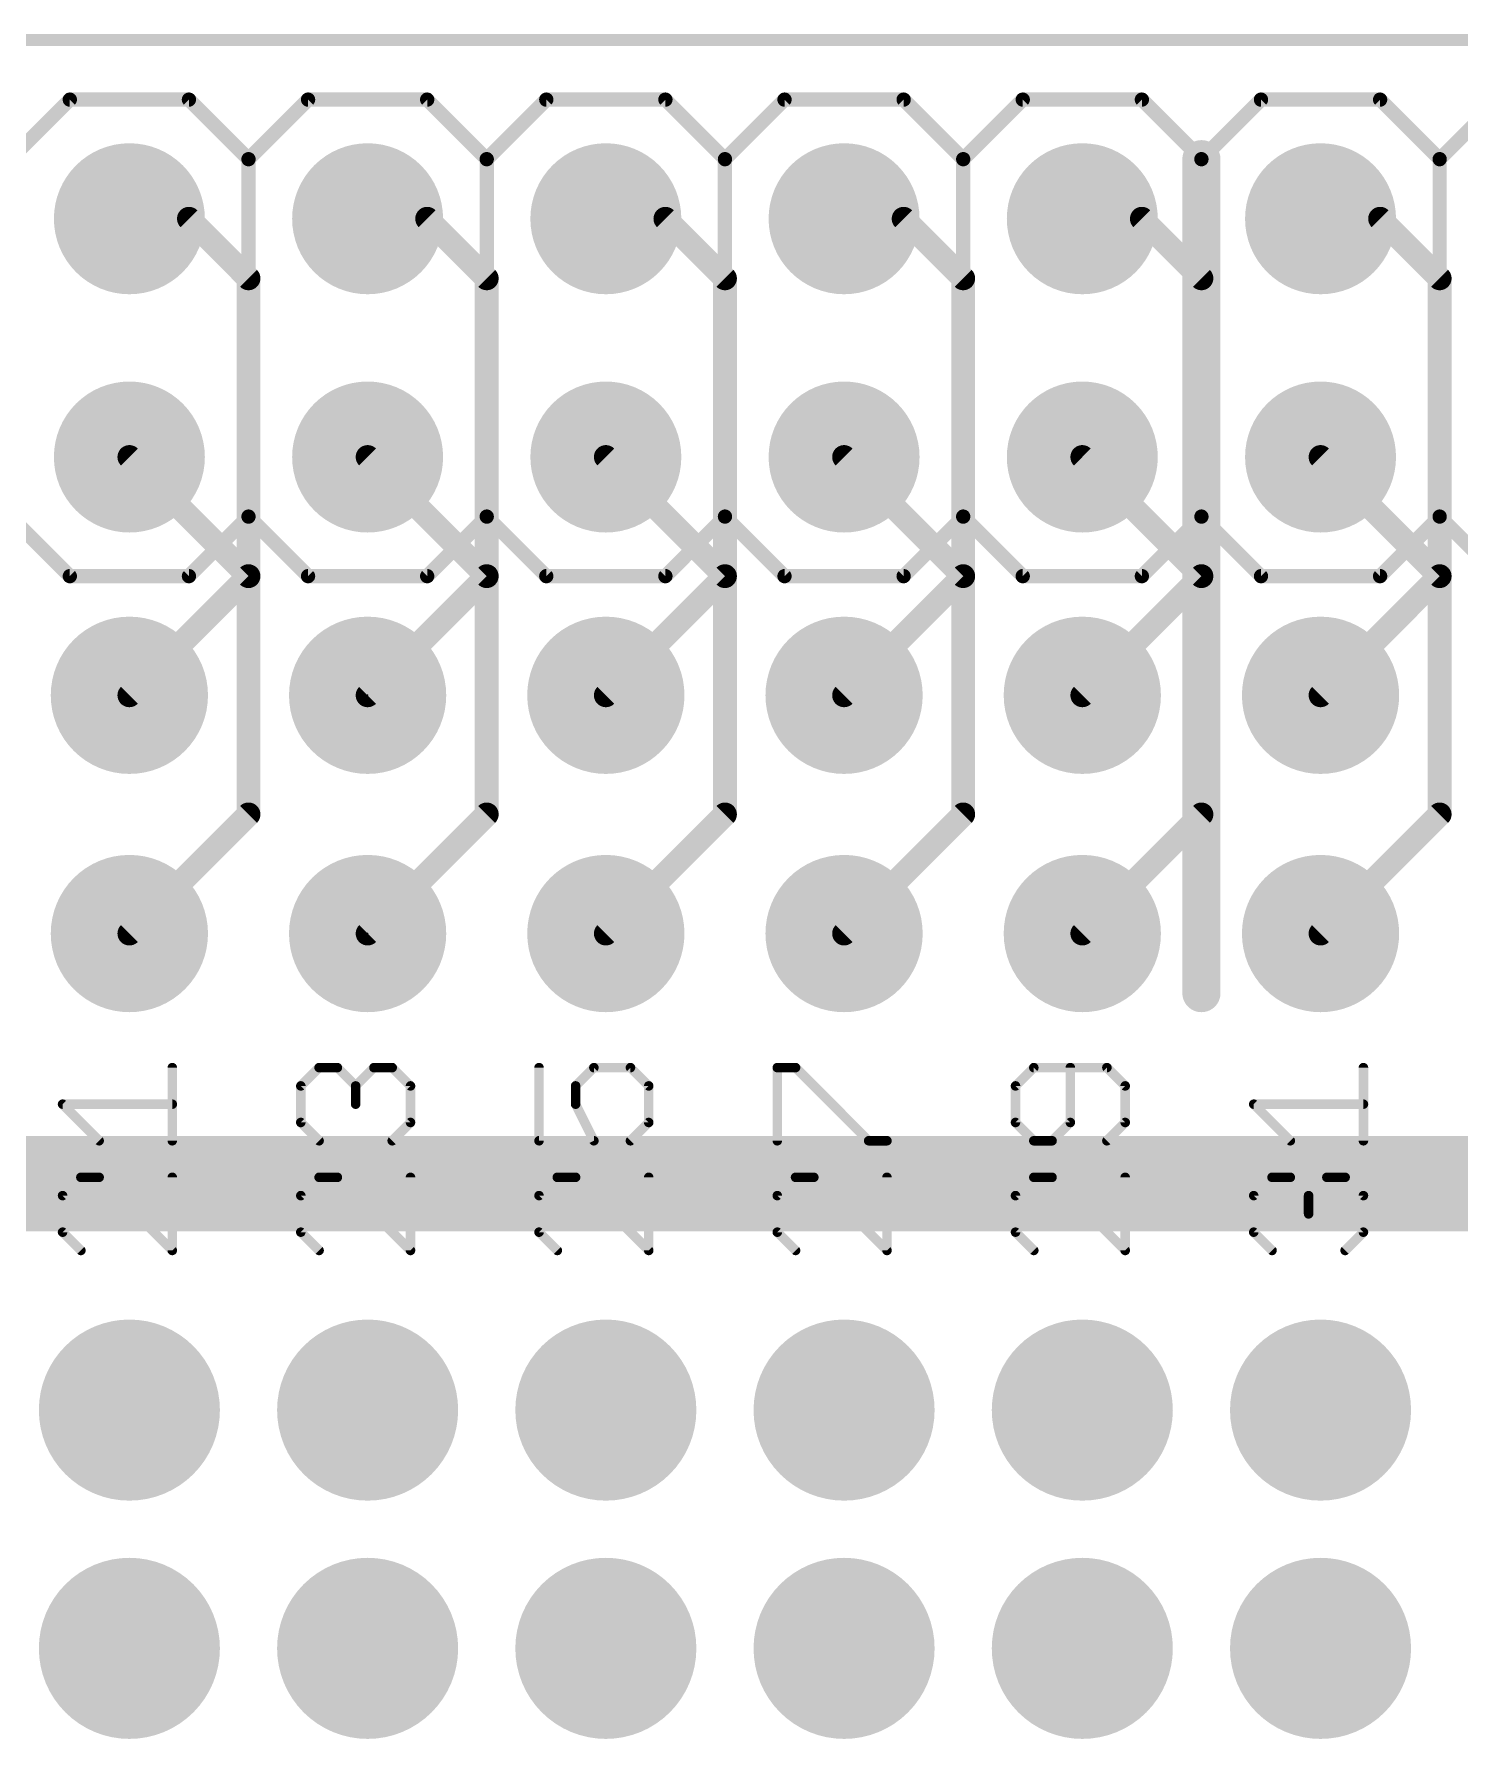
# Model space of a CAD drawing. Extents: x 0 to 86.4, y -0.1 to 54.7.
# Drawn here: x 43.43 to 58.64, y 36.5 to 54.67 of the extents above; entities that cross this region are included whole.
import ezdxf

# ---------------------------------------------------------------- set-up
doc = ezdxf.new("R2010")
doc.units = 0
for name, color, linetype in [('1', 12, 'CONTINUOUS'), ('16', 132, 'CONTINUOUS'), ('17', 110, 'CONTINUOUS'), ('20', 53, 'CONTINUOUS'), ('21', 40, 'CONTINUOUS'), ('23', 53, 'CONTINUOUS')]:
    doc.layers.add(name, color=color, linetype=linetype)

# ---------------------------------------------------------------- blocks, each defined once
blk = doc.blocks.new('ROUNDP')
at = {"const_width": 0.5}
blk.add_lwpolyline([(0, -0.25, 1), (0, 0.25, 1), (0, -0.25)], format="xyb", dxfattribs=at)

msp = doc.modelspace()

# ---------------------------------------------------------------- linework, layer by layer
at = {"layer": '1', "const_width": 0.254}
for points in [[(45.085, 52.705), (44.45, 52.705)], [(45.72, 52.07), (45.085, 52.705)], [(47.625, 52.705), (46.99, 52.705)], [(48.26, 52.07), (47.625, 52.705)], [(50.165, 52.705), (49.53, 52.705)], [(50.8, 52.07), (50.165, 52.705)], [(52.705, 52.705), (52.07, 52.705)], [(53.34, 52.07), (52.705, 52.705)], [(55.245, 52.705), (54.61, 52.705)], [(55.88, 52.07), (55.245, 52.705)], [(57.785, 52.705), (57.15, 52.705)], [(58.42, 52.07), (57.785, 52.705)], [(45.72, 48.895), (45.72, 52.07)], [(48.26, 48.895), (48.26, 52.07)], [(50.8, 48.895), (50.8, 52.07)], [(53.34, 48.895), (53.34, 52.07)], [(55.88, 48.895), (55.88, 52.07)], [(58.42, 48.895), (58.42, 52.07)], [(44.45, 47.625), (45.72, 48.895)], [(46.99, 47.625), (48.26, 48.895)], [(49.53, 47.625), (50.8, 48.895)], [(52.07, 47.625), (53.34, 48.895)], [(54.61, 47.625), (55.88, 48.895)], [(57.15, 47.625), (58.42, 48.895)]]:
    msp.add_lwpolyline(points, dxfattribs=at)
at = {"layer": '1', "const_width": 0.127}
for points in [[(44.45, 52.7685, 1), (44.45, 52.6415)], [(45.1299, 52.7499, 1), (45.0401, 52.6601)], [(45.085, 52.6415, 1), (45.085, 52.7685)], [(46.99, 52.7685, 1), (46.99, 52.6415)], [(47.6699, 52.7499, 1), (47.5801, 52.6601)], [(47.625, 52.6415, 1), (47.625, 52.7685)], [(49.53, 52.7685, 1), (49.53, 52.6415)], [(50.2099, 52.7499, 1), (50.1201, 52.6601)], [(50.165, 52.6415, 1), (50.165, 52.7685)], [(52.07, 52.7685, 1), (52.07, 52.6415)], [(52.7499, 52.7499, 1), (52.6601, 52.6601)], [(52.705, 52.6415, 1), (52.705, 52.7685)], [(54.61, 52.7685, 1), (54.61, 52.6415)], [(55.2899, 52.7499, 1), (55.2001, 52.6601)], [(55.245, 52.6415, 1), (55.245, 52.7685)], [(57.15, 52.7685, 1), (57.15, 52.6415)], [(57.8299, 52.7499, 1), (57.7401, 52.6601)], [(57.785, 52.6415, 1), (57.785, 52.7685)], [(45.7835, 52.07, 1), (45.6565, 52.07)], [(45.6751, 52.0251, 1), (45.7649, 52.1149)], [(48.3235, 52.07, 1), (48.1965, 52.07)], [(48.2151, 52.0251, 1), (48.3049, 52.1149)], [(50.8635, 52.07, 1), (50.7365, 52.07)], [(50.7551, 52.0251, 1), (50.8449, 52.1149)], [(53.4035, 52.07, 1), (53.2765, 52.07)], [(53.2951, 52.0251, 1), (53.3849, 52.1149)], [(55.9435, 52.07, 1), (55.8165, 52.07)], [(55.8351, 52.0251, 1), (55.9249, 52.1149)], [(58.4835, 52.07, 1), (58.3565, 52.07)], [(58.3751, 52.0251, 1), (58.4649, 52.1149)], [(45.6565, 48.895, 1), (45.7835, 48.895)], [(45.7649, 48.8501, 1), (45.6751, 48.9399)], [(48.1965, 48.895, 1), (48.3235, 48.895)], [(48.3049, 48.8501, 1), (48.2151, 48.9399)], [(50.7365, 48.895, 1), (50.8635, 48.895)], [(50.8449, 48.8501, 1), (50.7551, 48.9399)], [(53.2765, 48.895, 1), (53.4035, 48.895)], [(53.3849, 48.8501, 1), (53.2951, 48.9399)], [(55.8165, 48.895, 1), (55.9435, 48.895)], [(55.9249, 48.8501, 1), (55.8351, 48.9399)], [(58.3565, 48.895, 1), (58.4835, 48.895)], [(58.4649, 48.8501, 1), (58.3751, 48.9399)], [(44.4051, 47.6699, 1), (44.4949, 47.5801)], [(46.9451, 47.6699, 1), (47.0349, 47.5801)], [(49.4851, 47.6699, 1), (49.5749, 47.5801)], [(52.0251, 47.6699, 1), (52.1149, 47.5801)], [(54.5651, 47.6699, 1), (54.6549, 47.5801)], [(57.1051, 47.6699, 1), (57.1949, 47.5801)]]:
    msp.add_lwpolyline(points, format="xyb", dxfattribs=at)
at = {"layer": '16'}
for points, const_width in [([(45.72, 48.895), (44.45, 50.165)], 0.254), ([(48.26, 48.895), (46.99, 50.165)], 0.254), ([(50.8, 48.895), (49.53, 50.165)], 0.254), ([(53.34, 48.895), (52.07, 50.165)], 0.254), ([(55.88, 48.895), (54.61, 50.165)], 0.254), ([(58.42, 48.895), (57.15, 50.165)], 0.254), ([(45.72, 46.355), (45.72, 48.895)], 0.254), ([(48.26, 46.355), (48.26, 48.895)], 0.254), ([(50.8, 46.355), (50.8, 48.895)], 0.254), ([(53.34, 46.355), (53.34, 48.895)], 0.254), ([(55.88, 46.355), (55.88, 48.895)], 0.254), ([(58.42, 46.355), (58.42, 48.895)], 0.254), ([(44.45, 45.085), (45.72, 46.355)], 0.254), ([(46.99, 45.085), (48.26, 46.355)], 0.254), ([(49.53, 45.085), (50.8, 46.355)], 0.254), ([(52.07, 45.085), (53.34, 46.355)], 0.254), ([(54.61, 45.085), (55.88, 46.355)], 0.254), ([(57.15, 45.085), (58.42, 46.355)], 0.254), ([(22.098, 42.418), (84.582, 42.418)], 1.016)]:
    msp.add_lwpolyline(points, dxfattribs=dict(at, const_width=const_width))
at = {"layer": '16', "const_width": 0.127}
for points in [[(44.4949, 50.2099, 1), (44.4051, 50.1201)], [(47.0349, 50.2099, 1), (46.9451, 50.1201)], [(49.5749, 50.2099, 1), (49.4851, 50.1201)], [(52.1149, 50.2099, 1), (52.0251, 50.1201)], [(54.6549, 50.2099, 1), (54.5651, 50.1201)], [(57.1949, 50.2099, 1), (57.1051, 50.1201)], [(45.7835, 48.895, 1), (45.6565, 48.895)], [(45.6751, 48.8501, 1), (45.7649, 48.9399)], [(48.3235, 48.895, 1), (48.1965, 48.895)], [(48.2151, 48.8501, 1), (48.3049, 48.9399)], [(50.8635, 48.895, 1), (50.7365, 48.895)], [(50.7551, 48.8501, 1), (50.8449, 48.9399)], [(53.4035, 48.895, 1), (53.2765, 48.895)], [(53.2951, 48.8501, 1), (53.3849, 48.9399)], [(55.9435, 48.895, 1), (55.8165, 48.895)], [(55.8351, 48.8501, 1), (55.9249, 48.9399)], [(58.4835, 48.895, 1), (58.3565, 48.895)], [(58.3751, 48.8501, 1), (58.4649, 48.9399)], [(45.6565, 46.355, 1), (45.7835, 46.355)], [(45.7649, 46.3101, 1), (45.6751, 46.3999)], [(48.1965, 46.355, 1), (48.3235, 46.355)], [(48.3049, 46.3101, 1), (48.2151, 46.3999)], [(50.7365, 46.355, 1), (50.8635, 46.355)], [(50.8449, 46.3101, 1), (50.7551, 46.3999)], [(53.2765, 46.355, 1), (53.4035, 46.355)], [(53.3849, 46.3101, 1), (53.2951, 46.3999)], [(55.8165, 46.355, 1), (55.9435, 46.355)], [(55.9249, 46.3101, 1), (55.8351, 46.3999)], [(58.3565, 46.355, 1), (58.4835, 46.355)], [(58.4649, 46.3101, 1), (58.3751, 46.3999)], [(44.4051, 45.1299, 1), (44.4949, 45.0401)], [(46.9451, 45.1299, 1), (47.0349, 45.0401)], [(49.4851, 45.1299, 1), (49.5749, 45.0401)], [(52.0251, 45.1299, 1), (52.1149, 45.0401)], [(54.5651, 45.1299, 1), (54.6549, 45.0401)], [(57.1051, 45.1299, 1), (57.1949, 45.0401)]]:
    msp.add_lwpolyline(points, format="xyb", dxfattribs=at)
at = {"layer": '20', "const_width": 0.127}
msp.add_lwpolyline([(73.66, 54.61), (14.605, 54.61)], dxfattribs=at)
at = {"layer": '21'}
for points, const_width in [([(43.18, 53.34), (43.815, 53.975)], 0.1524), ([(43.815, 53.975), (45.085, 53.975)], 0.1524), ([(45.085, 53.975), (45.72, 53.34)], 0.1524), ([(45.72, 53.34), (46.355, 53.975)], 0.1524), ([(46.355, 53.975), (47.625, 53.975)], 0.1524), ([(48.26, 53.34), (47.625, 53.975)], 0.1524), ([(48.26, 53.34), (48.895, 53.975)], 0.1524), ([(50.165, 53.975), (48.895, 53.975)], 0.1524), ([(50.165, 53.975), (50.8, 53.34)], 0.1524), ([(50.8, 53.34), (51.435, 53.975)], 0.1524), ([(52.705, 53.975), (51.435, 53.975)], 0.1524), ([(52.705, 53.975), (53.34, 53.34)], 0.1524), ([(53.34, 53.34), (53.975, 53.975)], 0.1524), ([(55.245, 53.975), (53.975, 53.975)], 0.1524), ([(55.245, 53.975), (55.88, 53.34)], 0.1524), ([(55.88, 53.34), (56.515, 53.975)], 0.1524), ([(57.785, 53.975), (56.515, 53.975)], 0.1524), ([(57.785, 53.975), (58.42, 53.34)], 0.1524), ([(58.42, 53.34), (59.055, 53.975)], 0.1524), ([(55.88, 44.45), (55.88, 53.34)], 0.4064), ([(45.72, 53.34), (45.72, 49.53)], 0.1524), ([(48.26, 53.34), (48.26, 49.53)], 0.1524), ([(50.8, 53.34), (50.8, 49.53)], 0.1524), ([(53.34, 53.34), (53.34, 49.53)], 0.1524), ([(55.88, 53.34), (55.88, 49.53)], 0.1524), ([(58.42, 53.34), (58.42, 49.53)], 0.1524), ([(43.18, 49.53), (43.815, 48.895)], 0.1524), ([(45.72, 49.53), (45.085, 48.895)], 0.1524), ([(45.72, 49.53), (46.355, 48.895)], 0.1524), ([(48.26, 49.53), (47.625, 48.895)], 0.1524), ([(48.26, 49.53), (48.895, 48.895)], 0.1524), ([(50.8, 49.53), (50.165, 48.895)], 0.1524), ([(50.8, 49.53), (51.435, 48.895)], 0.1524), ([(53.34, 49.53), (52.705, 48.895)], 0.1524), ([(53.975, 48.895), (53.34, 49.53)], 0.1524), ([(55.88, 49.53), (55.245, 48.895)], 0.1524), ([(56.515, 48.895), (55.88, 49.53)], 0.1524), ([(58.42, 49.53), (57.785, 48.895)], 0.1524), ([(59.055, 48.895), (58.42, 49.53)], 0.1524), ([(45.085, 48.895), (43.815, 48.895)], 0.1524), ([(47.625, 48.895), (46.355, 48.895)], 0.1524), ([(50.165, 48.895), (48.895, 48.895)], 0.1524), ([(52.705, 48.895), (51.435, 48.895)], 0.1524), ([(53.975, 48.895), (55.245, 48.895)], 0.1524), ([(56.515, 48.895), (57.785, 48.895)], 0.1524), ([(44.9072, 42.8762), (44.9072, 43.6558)], 0.1016), ([(46.2778, 43.4609), (46.4727, 43.6558)], 0.1016), ([(46.4727, 43.6558), (46.6676, 43.6558)], 0.1016), ([(46.6676, 43.6558), (46.8625, 43.4609)], 0.1016), ([(46.8625, 43.4609), (47.0574, 43.6558)], 0.1016), ([(47.0574, 43.6558), (47.2523, 43.6558)], 0.1016), ([(47.2523, 43.6558), (47.4472, 43.4609)], 0.1016), ([(48.8178, 43.6558), (48.8178, 42.8762)], 0.1016), ([(49.2076, 43.4609), (49.4025, 43.6558)], 0.1016), ([(49.4025, 43.6558), (49.7923, 43.6558)], 0.1016), ([(49.7923, 43.6558), (49.9872, 43.4609)], 0.1016), ([(51.3578, 42.8762), (51.3578, 43.6558)], 0.1016), ([(51.3578, 43.6558), (51.5527, 43.6558)], 0.1016), ([(51.5527, 43.6558), (52.3323, 42.8762)], 0.1016), ([(54.0927, 43.6558), (53.8978, 43.4609)], 0.1016), ([(54.8723, 43.6558), (54.0927, 43.6558)], 0.1016), ([(54.4825, 43.0711), (54.4825, 43.6558)], 0.1016), ([(55.0672, 43.4609), (54.8723, 43.6558)], 0.1016), ([(57.6072, 42.8762), (57.6072, 43.6558)], 0.1016), ([(46.2778, 43.0711), (46.2778, 43.4609)], 0.1016), ([(46.8625, 43.4609), (46.8625, 43.266)], 0.1016), ([(47.4472, 43.4609), (47.4472, 43.0711)], 0.1016), ([(49.2076, 43.266), (49.2076, 43.4609)], 0.1016), ([(49.9872, 43.4609), (49.9872, 43.0711)], 0.1016), ([(53.8978, 43.4609), (53.8978, 43.0711)], 0.1016), ([(55.0672, 43.0711), (55.0672, 43.4609)], 0.1016), ([(44.1276, 42.8762), (43.7378, 43.266)], 0.1016), ([(43.7378, 43.266), (44.9072, 43.266)], 0.1016), ([(49.4025, 42.8762), (49.2076, 43.266)], 0.1016), ([(56.8276, 42.8762), (56.4378, 43.266)], 0.1016), ([(56.4378, 43.266), (57.6072, 43.266)], 0.1016), ([(46.4727, 42.8762), (46.2778, 43.0711)], 0.1016), ([(47.4472, 43.0711), (47.2523, 42.8762)], 0.1016), ([(49.9872, 43.0711), (49.7923, 42.8762)], 0.1016), ([(53.8978, 43.0711), (54.0927, 42.8762)], 0.1016), ([(54.2876, 42.8762), (54.4825, 43.0711)], 0.1016), ([(54.8723, 42.8762), (55.0672, 43.0711)], 0.1016), ([(48.8178, 42.8762), (49.4025, 42.8762)], 0.1016), ([(52.3323, 42.8762), (52.5272, 42.8762)], 0.1016), ([(54.0927, 42.8762), (54.2876, 42.8762)], 0.1016), ([(43.9327, 42.4864), (43.7378, 42.2915)], 0.1016), ([(44.1276, 42.4864), (43.9327, 42.4864)], 0.1016), ([(44.9072, 41.7068), (44.1276, 42.4864)], 0.1016), ([(44.9072, 42.4864), (44.9072, 41.7068)], 0.1016), ([(46.4727, 42.4864), (46.2778, 42.2915)], 0.1016), ([(46.6676, 42.4864), (46.4727, 42.4864)], 0.1016), ([(47.4472, 41.7068), (46.6676, 42.4864)], 0.1016), ([(47.4472, 42.4864), (47.4472, 41.7068)], 0.1016), ([(49.0127, 42.4864), (48.8178, 42.2915)], 0.1016), ([(49.2076, 42.4864), (49.0127, 42.4864)], 0.1016), ([(49.9872, 41.7068), (49.2076, 42.4864)], 0.1016), ([(49.9872, 42.4864), (49.9872, 41.7068)], 0.1016), ([(51.5527, 42.4864), (51.3578, 42.2915)], 0.1016), ([(51.7476, 42.4864), (51.5527, 42.4864)], 0.1016), ([(52.5272, 41.7068), (51.7476, 42.4864)], 0.1016), ([(52.5272, 42.4864), (52.5272, 41.7068)], 0.1016), ([(54.0927, 42.4864), (53.8978, 42.2915)], 0.1016), ([(54.2876, 42.4864), (54.0927, 42.4864)], 0.1016), ([(55.0672, 41.7068), (54.2876, 42.4864)], 0.1016), ([(55.0672, 42.4864), (55.0672, 41.7068)], 0.1016), ([(56.4378, 42.2915), (56.6327, 42.4864)], 0.1016), ([(56.6327, 42.4864), (56.8276, 42.4864)], 0.1016), ([(56.8276, 42.4864), (57.0225, 42.2915)], 0.1016), ([(57.0225, 42.2915), (57.2174, 42.4864)], 0.1016), ([(57.2174, 42.4864), (57.4123, 42.4864)], 0.1016), ([(57.4123, 42.4864), (57.6072, 42.2915)], 0.1016), ([(43.7378, 42.2915), (43.7378, 41.9017)], 0.1016), ([(46.2778, 42.2915), (46.2778, 41.9017)], 0.1016), ([(48.8178, 42.2915), (48.8178, 41.9017)], 0.1016), ([(51.3578, 42.2915), (51.3578, 41.9017)], 0.1016), ([(53.8978, 42.2915), (53.8978, 41.9017)], 0.1016), ([(56.4378, 41.9017), (56.4378, 42.2915)], 0.1016), ([(57.0225, 42.2915), (57.0225, 42.0966)], 0.1016), ([(57.6072, 42.2915), (57.6072, 41.9017)], 0.1016), ([(43.7378, 41.9017), (43.9327, 41.7068)], 0.1016), ([(46.2778, 41.9017), (46.4727, 41.7068)], 0.1016), ([(48.8178, 41.9017), (49.0127, 41.7068)], 0.1016), ([(51.3578, 41.9017), (51.5527, 41.7068)], 0.1016), ([(53.8978, 41.9017), (54.0927, 41.7068)], 0.1016), ([(56.6327, 41.7068), (56.4378, 41.9017)], 0.1016), ([(57.6072, 41.9017), (57.4123, 41.7068)], 0.1016)]:
    msp.add_lwpolyline(points, dxfattribs=dict(at, const_width=const_width))
for points, const_width in [([(43.815, 54.0131, 1), (43.815, 53.9369)], 0.0762), ([(43.8419, 53.9481, 1), (43.7881, 54.0019)], 0.0762), ([(45.1119, 54.0019, 1), (45.0581, 53.9481)], 0.0762), ([(45.085, 53.9369, 1), (45.085, 54.0131)], 0.0762), ([(46.355, 54.0131, 1), (46.355, 53.9369)], 0.0762), ([(46.3819, 53.9481, 1), (46.3281, 54.0019)], 0.0762), ([(47.6519, 54.0019, 1), (47.5981, 53.9481)], 0.0762), ([(47.625, 53.9369, 1), (47.625, 54.0131)], 0.0762), ([(48.895, 54.0131, 1), (48.895, 53.9369)], 0.0762), ([(48.9219, 53.9481, 1), (48.8681, 54.0019)], 0.0762), ([(50.1919, 54.0019, 1), (50.1381, 53.9481)], 0.0762), ([(50.165, 53.9369, 1), (50.165, 54.0131)], 0.0762), ([(51.435, 54.0131, 1), (51.435, 53.9369)], 0.0762), ([(51.4619, 53.9481, 1), (51.4081, 54.0019)], 0.0762), ([(52.7319, 54.0019, 1), (52.6781, 53.9481)], 0.0762), ([(52.705, 53.9369, 1), (52.705, 54.0131)], 0.0762), ([(53.975, 54.0131, 1), (53.975, 53.9369)], 0.0762), ([(54.0019, 53.9481, 1), (53.9481, 54.0019)], 0.0762), ([(55.2719, 54.0019, 1), (55.2181, 53.9481)], 0.0762), ([(55.245, 53.9369, 1), (55.245, 54.0131)], 0.0762), ([(56.515, 54.0131, 1), (56.515, 53.9369)], 0.0762), ([(56.5419, 53.9481, 1), (56.4881, 54.0019)], 0.0762), ([(57.8119, 54.0019, 1), (57.7581, 53.9481)], 0.0762), ([(57.785, 53.9369, 1), (57.785, 54.0131)], 0.0762), ([(55.9816, 53.34, 1), (55.7784, 53.34)], 0.2032), ([(45.7581, 53.34, 1), (45.6819, 53.34)], 0.0762), ([(45.6931, 53.3669, 1), (45.7469, 53.3131)], 0.0762), ([(45.6931, 53.3131, 1), (45.7469, 53.3669)], 0.0762), ([(48.2981, 53.34, 1), (48.2219, 53.34)], 0.0762), ([(48.2331, 53.3669, 1), (48.2869, 53.3131)], 0.0762), ([(48.2331, 53.3131, 1), (48.2869, 53.3669)], 0.0762), ([(50.8381, 53.34, 1), (50.7619, 53.34)], 0.0762), ([(50.7731, 53.3669, 1), (50.8269, 53.3131)], 0.0762), ([(50.7731, 53.3131, 1), (50.8269, 53.3669)], 0.0762), ([(53.3781, 53.34, 1), (53.3019, 53.34)], 0.0762), ([(53.3131, 53.3669, 1), (53.3669, 53.3131)], 0.0762), ([(53.3131, 53.3131, 1), (53.3669, 53.3669)], 0.0762), ([(55.9181, 53.34, 1), (55.8419, 53.34)], 0.0762), ([(55.8531, 53.3669, 1), (55.9069, 53.3131)], 0.0762), ([(55.8531, 53.3131, 1), (55.9069, 53.3669)], 0.0762), ([(58.4581, 53.34, 1), (58.3819, 53.34)], 0.0762), ([(58.3931, 53.3669, 1), (58.4469, 53.3131)], 0.0762), ([(58.3931, 53.3131, 1), (58.4469, 53.3669)], 0.0762), ([(45.6819, 49.53, 1), (45.7581, 49.53)], 0.0762), ([(45.7469, 49.5569, 1), (45.6931, 49.5031)], 0.0762), ([(45.7469, 49.5031, 1), (45.6931, 49.5569)], 0.0762), ([(48.2219, 49.53, 1), (48.2981, 49.53)], 0.0762), ([(48.2869, 49.5569, 1), (48.2331, 49.5031)], 0.0762), ([(48.2869, 49.5031, 1), (48.2331, 49.5569)], 0.0762), ([(50.7619, 49.53, 1), (50.8381, 49.53)], 0.0762), ([(50.8269, 49.5569, 1), (50.7731, 49.5031)], 0.0762), ([(50.8269, 49.5031, 1), (50.7731, 49.5569)], 0.0762), ([(53.3019, 49.53, 1), (53.3781, 49.53)], 0.0762), ([(53.3669, 49.5569, 1), (53.3131, 49.5031)], 0.0762), ([(53.3669, 49.5031, 1), (53.3131, 49.5569)], 0.0762), ([(55.8419, 49.53, 1), (55.9181, 49.53)], 0.0762), ([(55.9069, 49.5569, 1), (55.8531, 49.5031)], 0.0762), ([(55.9069, 49.5031, 1), (55.8531, 49.5569)], 0.0762), ([(58.3819, 49.53, 1), (58.4581, 49.53)], 0.0762), ([(58.4469, 49.5569, 1), (58.3931, 49.5031)], 0.0762), ([(58.4469, 49.5031, 1), (58.3931, 49.5569)], 0.0762), ([(43.815, 48.9331, 1), (43.815, 48.8569)], 0.0762), ([(43.7881, 48.8681, 1), (43.8419, 48.9219)], 0.0762), ([(45.0581, 48.9219, 1), (45.1119, 48.8681)], 0.0762), ([(45.085, 48.8569, 1), (45.085, 48.9331)], 0.0762), ([(46.355, 48.9331, 1), (46.355, 48.8569)], 0.0762), ([(46.3281, 48.8681, 1), (46.3819, 48.9219)], 0.0762), ([(47.5981, 48.9219, 1), (47.6519, 48.8681)], 0.0762), ([(47.625, 48.8569, 1), (47.625, 48.9331)], 0.0762), ([(48.895, 48.9331, 1), (48.895, 48.8569)], 0.0762), ([(48.8681, 48.8681, 1), (48.9219, 48.9219)], 0.0762), ([(50.1381, 48.9219, 1), (50.1919, 48.8681)], 0.0762), ([(50.165, 48.8569, 1), (50.165, 48.9331)], 0.0762), ([(51.435, 48.9331, 1), (51.435, 48.8569)], 0.0762), ([(51.4081, 48.8681, 1), (51.4619, 48.9219)], 0.0762), ([(52.6781, 48.9219, 1), (52.7319, 48.8681)], 0.0762), ([(52.705, 48.8569, 1), (52.705, 48.9331)], 0.0762), ([(53.975, 48.9331, 1), (53.975, 48.8569)], 0.0762), ([(53.9481, 48.8681, 1), (54.0019, 48.9219)], 0.0762), ([(55.2181, 48.9219, 1), (55.2719, 48.8681)], 0.0762), ([(55.245, 48.8569, 1), (55.245, 48.9331)], 0.0762), ([(56.515, 48.9331, 1), (56.515, 48.8569)], 0.0762), ([(56.4881, 48.8681, 1), (56.5419, 48.9219)], 0.0762), ([(57.7581, 48.9219, 1), (57.8119, 48.8681)], 0.0762), ([(57.785, 48.8569, 1), (57.785, 48.9331)], 0.0762), ([(55.7784, 44.45, 1), (55.9816, 44.45)], 0.2032), ([(44.9326, 43.6558, 1), (44.8818, 43.6558)], 0.0508), ([(46.4727, 43.6812, 1), (46.4727, 43.6304)], 0.0508), ([(46.4907, 43.6378, 1), (46.4547, 43.6738)], 0.0508), ([(46.6856, 43.6738, 1), (46.6496, 43.6378)], 0.0508), ([(46.6676, 43.6304, 1), (46.6676, 43.6812)], 0.0508), ([(47.0574, 43.6812, 1), (47.0574, 43.6304)], 0.0508), ([(47.0754, 43.6378, 1), (47.0394, 43.6738)], 0.0508), ([(47.2703, 43.6738, 1), (47.2343, 43.6378)], 0.0508), ([(47.2523, 43.6304, 1), (47.2523, 43.6812)], 0.0508), ([(48.8432, 43.6558, 1), (48.7924, 43.6558)], 0.0508), ([(49.4025, 43.6812, 1), (49.4025, 43.6304)], 0.0508), ([(49.4205, 43.6378, 1), (49.3845, 43.6738)], 0.0508), ([(49.8103, 43.6738, 1), (49.7743, 43.6378)], 0.0508), ([(49.7923, 43.6304, 1), (49.7923, 43.6812)], 0.0508), ([(51.3832, 43.6558, 1), (51.3324, 43.6558)], 0.0508), ([(51.3578, 43.6812, 1), (51.3578, 43.6304)], 0.0508), ([(51.5707, 43.6738, 1), (51.5347, 43.6378)], 0.0508), ([(51.5527, 43.6304, 1), (51.5527, 43.6812)], 0.0508), ([(54.0927, 43.6812, 1), (54.0927, 43.6304)], 0.0508), ([(54.1107, 43.6378, 1), (54.0747, 43.6738)], 0.0508), ([(54.5079, 43.6558, 1), (54.4571, 43.6558)], 0.0508), ([(54.8903, 43.6738, 1), (54.8543, 43.6378)], 0.0508), ([(54.8723, 43.6304, 1), (54.8723, 43.6812)], 0.0508), ([(57.6326, 43.6558, 1), (57.5818, 43.6558)], 0.0508), ([(46.2598, 43.4789, 1), (46.2958, 43.4429)], 0.0508), ([(46.3032, 43.4609, 1), (46.2524, 43.4609)], 0.0508), ([(46.8445, 43.4789, 1), (46.8805, 43.4429)], 0.0508), ([(46.8879, 43.4609, 1), (46.8371, 43.4609)], 0.0508), ([(46.8445, 43.4429, 1), (46.8805, 43.4789)], 0.0508), ([(47.4726, 43.4609, 1), (47.4218, 43.4609)], 0.0508), ([(47.4292, 43.4429, 1), (47.4652, 43.4789)], 0.0508), ([(49.1896, 43.4789, 1), (49.2256, 43.4429)], 0.0508), ([(49.233, 43.4609, 1), (49.1822, 43.4609)], 0.0508), ([(50.0126, 43.4609, 1), (49.9618, 43.4609)], 0.0508), ([(49.9692, 43.4429, 1), (50.0052, 43.4789)], 0.0508), ([(53.8798, 43.4789, 1), (53.9158, 43.4429)], 0.0508), ([(53.9232, 43.4609, 1), (53.8724, 43.4609)], 0.0508), ([(55.0926, 43.4609, 1), (55.0418, 43.4609)], 0.0508), ([(55.0492, 43.4429, 1), (55.0852, 43.4789)], 0.0508), ([(43.7558, 43.284, 1), (43.7198, 43.248)], 0.0508), ([(43.7378, 43.2914, 1), (43.7378, 43.2406)], 0.0508), ([(44.9072, 43.2406, 1), (44.9072, 43.2914)], 0.0508), ([(46.8371, 43.266, 1), (46.8879, 43.266)], 0.0508), ([(49.2303, 43.2774, 1), (49.1849, 43.2546)], 0.0508), ([(49.1822, 43.266, 1), (49.233, 43.266)], 0.0508), ([(56.4558, 43.284, 1), (56.4198, 43.248)], 0.0508), ([(56.4378, 43.2914, 1), (56.4378, 43.2406)], 0.0508), ([(57.6072, 43.2406, 1), (57.6072, 43.2914)], 0.0508), ([(46.2958, 43.0891, 1), (46.2598, 43.0531)], 0.0508), ([(46.2524, 43.0711, 1), (46.3032, 43.0711)], 0.0508), ([(47.4218, 43.0711, 1), (47.4726, 43.0711)], 0.0508), ([(47.4652, 43.0531, 1), (47.4292, 43.0891)], 0.0508), ([(49.9618, 43.0711, 1), (50.0126, 43.0711)], 0.0508), ([(50.0052, 43.0531, 1), (49.9692, 43.0891)], 0.0508), ([(53.9158, 43.0891, 1), (53.8798, 43.0531)], 0.0508), ([(53.8724, 43.0711, 1), (53.9232, 43.0711)], 0.0508), ([(54.4571, 43.0711, 1), (54.5079, 43.0711)], 0.0508), ([(54.5005, 43.0531, 1), (54.4645, 43.0891)], 0.0508), ([(55.0418, 43.0711, 1), (55.0926, 43.0711)], 0.0508), ([(55.0852, 43.0531, 1), (55.0492, 43.0891)], 0.0508), ([(44.1096, 42.8582, 1), (44.1456, 42.8942)], 0.0508), ([(44.8818, 42.8762, 1), (44.9326, 42.8762)], 0.0508), ([(46.4547, 42.8582, 1), (46.4907, 42.8942)], 0.0508), ([(47.2343, 42.8942, 1), (47.2703, 42.8582)], 0.0508), ([(48.8178, 42.9016, 1), (48.8178, 42.8508)], 0.0508), ([(48.7924, 42.8762, 1), (48.8432, 42.8762)], 0.0508), ([(49.3798, 42.8648, 1), (49.4252, 42.8876)], 0.0508), ([(49.4025, 42.8508, 1), (49.4025, 42.9016)], 0.0508), ([(49.7743, 42.8942, 1), (49.8103, 42.8582)], 0.0508), ([(51.3324, 42.8762, 1), (51.3832, 42.8762)], 0.0508), ([(52.3323, 42.9016, 1), (52.3323, 42.8508)], 0.0508), ([(52.3143, 42.8582, 1), (52.3503, 42.8942)], 0.0508), ([(52.5272, 42.8508, 1), (52.5272, 42.9016)], 0.0508), ([(54.0927, 42.9016, 1), (54.0927, 42.8508)], 0.0508), ([(54.0747, 42.8582, 1), (54.1107, 42.8942)], 0.0508), ([(54.2696, 42.8942, 1), (54.3056, 42.8582)], 0.0508), ([(54.2876, 42.8508, 1), (54.2876, 42.9016)], 0.0508), ([(54.8543, 42.8942, 1), (54.8903, 42.8582)], 0.0508), ([(56.8096, 42.8582, 1), (56.8456, 42.8942)], 0.0508), ([(57.5818, 42.8762, 1), (57.6326, 42.8762)], 0.0508), ([(43.9327, 42.5118, 1), (43.9327, 42.461)], 0.0508), ([(43.9507, 42.4684, 1), (43.9147, 42.5044)], 0.0508), ([(44.1456, 42.5044, 1), (44.1096, 42.4684)], 0.0508), ([(44.1276, 42.461, 1), (44.1276, 42.5118)], 0.0508), ([(44.9326, 42.4864, 1), (44.8818, 42.4864)], 0.0508), ([(46.4727, 42.5118, 1), (46.4727, 42.461)], 0.0508), ([(46.4907, 42.4684, 1), (46.4547, 42.5044)], 0.0508), ([(46.6856, 42.5044, 1), (46.6496, 42.4684)], 0.0508), ([(46.6676, 42.461, 1), (46.6676, 42.5118)], 0.0508), ([(47.4726, 42.4864, 1), (47.4218, 42.4864)], 0.0508), ([(49.0127, 42.5118, 1), (49.0127, 42.461)], 0.0508), ([(49.0307, 42.4684, 1), (48.9947, 42.5044)], 0.0508), ([(49.2256, 42.5044, 1), (49.1896, 42.4684)], 0.0508), ([(49.2076, 42.461, 1), (49.2076, 42.5118)], 0.0508), ([(50.0126, 42.4864, 1), (49.9618, 42.4864)], 0.0508), ([(51.5527, 42.5118, 1), (51.5527, 42.461)], 0.0508), ([(51.5707, 42.4684, 1), (51.5347, 42.5044)], 0.0508), ([(51.7656, 42.5044, 1), (51.7296, 42.4684)], 0.0508), ([(51.7476, 42.461, 1), (51.7476, 42.5118)], 0.0508), ([(52.5526, 42.4864, 1), (52.5018, 42.4864)], 0.0508), ([(54.0927, 42.5118, 1), (54.0927, 42.461)], 0.0508), ([(54.1107, 42.4684, 1), (54.0747, 42.5044)], 0.0508), ([(54.3056, 42.5044, 1), (54.2696, 42.4684)], 0.0508), ([(54.2876, 42.461, 1), (54.2876, 42.5118)], 0.0508), ([(55.0926, 42.4864, 1), (55.0418, 42.4864)], 0.0508), ([(56.6327, 42.5118, 1), (56.6327, 42.461)], 0.0508), ([(56.6507, 42.4684, 1), (56.6147, 42.5044)], 0.0508), ([(56.8456, 42.5044, 1), (56.8096, 42.4684)], 0.0508), ([(56.8276, 42.461, 1), (56.8276, 42.5118)], 0.0508), ([(57.2174, 42.5118, 1), (57.2174, 42.461)], 0.0508), ([(57.2354, 42.4684, 1), (57.1994, 42.5044)], 0.0508), ([(57.4303, 42.5044, 1), (57.3943, 42.4684)], 0.0508), ([(57.4123, 42.461, 1), (57.4123, 42.5118)], 0.0508), ([(43.7198, 42.3095, 1), (43.7558, 42.2735)], 0.0508), ([(43.7632, 42.2915, 1), (43.7124, 42.2915)], 0.0508), ([(46.2598, 42.3095, 1), (46.2958, 42.2735)], 0.0508), ([(46.3032, 42.2915, 1), (46.2524, 42.2915)], 0.0508), ([(48.7998, 42.3095, 1), (48.8358, 42.2735)], 0.0508), ([(48.8432, 42.2915, 1), (48.7924, 42.2915)], 0.0508), ([(51.3398, 42.3095, 1), (51.3758, 42.2735)], 0.0508), ([(51.3832, 42.2915, 1), (51.3324, 42.2915)], 0.0508), ([(53.8798, 42.3095, 1), (53.9158, 42.2735)], 0.0508), ([(53.9232, 42.2915, 1), (53.8724, 42.2915)], 0.0508), ([(56.4198, 42.3095, 1), (56.4558, 42.2735)], 0.0508), ([(56.4632, 42.2915, 1), (56.4124, 42.2915)], 0.0508), ([(57.0045, 42.3095, 1), (57.0405, 42.2735)], 0.0508), ([(57.0479, 42.2915, 1), (56.9971, 42.2915)], 0.0508), ([(57.0045, 42.2735, 1), (57.0405, 42.3095)], 0.0508), ([(57.6326, 42.2915, 1), (57.5818, 42.2915)], 0.0508), ([(57.5892, 42.2735, 1), (57.6252, 42.3095)], 0.0508), ([(56.9971, 42.0966, 1), (57.0479, 42.0966)], 0.0508), ([(43.7558, 41.9197, 1), (43.7198, 41.8837)], 0.0508), ([(43.7124, 41.9017, 1), (43.7632, 41.9017)], 0.0508), ([(46.2958, 41.9197, 1), (46.2598, 41.8837)], 0.0508), ([(46.2524, 41.9017, 1), (46.3032, 41.9017)], 0.0508), ([(48.8358, 41.9197, 1), (48.7998, 41.8837)], 0.0508), ([(48.7924, 41.9017, 1), (48.8432, 41.9017)], 0.0508), ([(51.3758, 41.9197, 1), (51.3398, 41.8837)], 0.0508), ([(51.3324, 41.9017, 1), (51.3832, 41.9017)], 0.0508), ([(53.9158, 41.9197, 1), (53.8798, 41.8837)], 0.0508), ([(53.8724, 41.9017, 1), (53.9232, 41.9017)], 0.0508), ([(56.4558, 41.9197, 1), (56.4198, 41.8837)], 0.0508), ([(56.4124, 41.9017, 1), (56.4632, 41.9017)], 0.0508), ([(57.5818, 41.9017, 1), (57.6326, 41.9017)], 0.0508), ([(57.6252, 41.8837, 1), (57.5892, 41.9197)], 0.0508), ([(43.9147, 41.6888, 1), (43.9507, 41.7248)], 0.0508), ([(44.8818, 41.7068, 1), (44.9326, 41.7068)], 0.0508), ([(44.8892, 41.6888, 1), (44.9252, 41.7248)], 0.0508), ([(46.4547, 41.6888, 1), (46.4907, 41.7248)], 0.0508), ([(47.4218, 41.7068, 1), (47.4726, 41.7068)], 0.0508), ([(47.4292, 41.6888, 1), (47.4652, 41.7248)], 0.0508), ([(48.9947, 41.6888, 1), (49.0307, 41.7248)], 0.0508), ([(49.9618, 41.7068, 1), (50.0126, 41.7068)], 0.0508), ([(49.9692, 41.6888, 1), (50.0052, 41.7248)], 0.0508), ([(51.5347, 41.6888, 1), (51.5707, 41.7248)], 0.0508), ([(52.5018, 41.7068, 1), (52.5526, 41.7068)], 0.0508), ([(52.5092, 41.6888, 1), (52.5452, 41.7248)], 0.0508), ([(54.0747, 41.6888, 1), (54.1107, 41.7248)], 0.0508), ([(55.0418, 41.7068, 1), (55.0926, 41.7068)], 0.0508), ([(55.0492, 41.6888, 1), (55.0852, 41.7248)], 0.0508), ([(56.6147, 41.6888, 1), (56.6507, 41.7248)], 0.0508), ([(57.3943, 41.7248, 1), (57.4303, 41.6888)], 0.0508)]:
    msp.add_lwpolyline(points, format="xyb", dxfattribs=dict(at, const_width=const_width))
at = {"layer": '23'}
for p in [(46.99, 47.625), (46.99, 45.085)]:
    msp.add_point(p, dxfattribs=at)

# ---------------------------------------------------------------- block references
at = {"layer": '17', "xscale": 1.6096, "yscale": 1.6096}
for p in [(44.45, 52.705), (44.45, 52.705), (46.99, 52.705), (46.99, 52.705), (49.53, 52.705), (49.53, 52.705), (52.07, 52.705), (52.07, 52.705), (54.61, 52.705), (54.61, 52.705), (57.15, 52.705), (57.15, 52.705), (44.45, 50.165), (44.45, 50.165), (46.99, 50.165), (46.99, 50.165), (49.53, 50.165), (49.53, 50.165), (52.07, 50.165), (52.07, 50.165), (54.61, 50.165), (54.61, 50.165), (57.15, 50.165), (57.15, 50.165)]:
    msp.add_blockref('ROUNDP', p, dxfattribs=at)
at = {"layer": '17'}
for p, xscale, yscale, rotation in [((44.45, 47.625), 1.6764, 1.6764, 90), ((44.45, 47.625), 1.6764, 1.6764, 90), ((46.99, 47.625), 1.6764, 1.6764, 90), ((46.99, 47.625), 1.6764, 1.6764, 90), ((49.53, 47.625), 1.6764, 1.6764, 90), ((49.53, 47.625), 1.6764, 1.6764, 90), ((52.07, 47.625), 1.6764, 1.6764, 90), ((52.07, 47.625), 1.6764, 1.6764, 90), ((54.61, 47.625), 1.6764, 1.6764, 90), ((54.61, 47.625), 1.6764, 1.6764, 90), ((57.15, 47.625), 1.6764, 1.6764, 90), ((57.15, 47.625), 1.6764, 1.6764, 90), ((44.45, 45.085), 1.6764, 1.6764, 270), ((44.45, 45.085), 1.6764, 1.6764, 270), ((46.99, 45.085), 1.6764, 1.6764, 270), ((46.99, 45.085), 1.6764, 1.6764, 270), ((49.53, 45.085), 1.6764, 1.6764, 270), ((49.53, 45.085), 1.6764, 1.6764, 270), ((52.07, 45.085), 1.6764, 1.6764, 270), ((52.07, 45.085), 1.6764, 1.6764, 270), ((54.61, 45.085), 1.6764, 1.6764, 270), ((54.61, 45.085), 1.6764, 1.6764, 270), ((57.15, 45.085), 1.6764, 1.6764, 270), ((57.15, 45.085), 1.6764, 1.6764, 270), ((44.45, 40.005), 1.9304, 1.9304, 180), ((44.45, 40.005), 1.9304, 1.9304, 180), ((46.99, 40.005), 1.9304, 1.9304, 180), ((46.99, 40.005), 1.9304, 1.9304, 180), ((49.53, 40.005), 1.9304, 1.9304, 180), ((49.53, 40.005), 1.9304, 1.9304, 180), ((52.07, 40.005), 1.9304, 1.9304, 180), ((52.07, 40.005), 1.9304, 1.9304, 180), ((54.61, 40.005), 1.9304, 1.9304, 180), ((54.61, 40.005), 1.9304, 1.9304, 180), ((57.15, 40.005), 1.9304, 1.9304, 180), ((57.15, 40.005), 1.9304, 1.9304, 180), ((44.45, 37.465), 1.9304, 1.9304, 180), ((44.45, 37.465), 1.9304, 1.9304, 180), ((46.99, 37.465), 1.9304, 1.9304, 180), ((46.99, 37.465), 1.9304, 1.9304, 180), ((49.53, 37.465), 1.9304, 1.9304, 180), ((49.53, 37.465), 1.9304, 1.9304, 180), ((52.07, 37.465), 1.9304, 1.9304, 180), ((52.07, 37.465), 1.9304, 1.9304, 180), ((54.61, 37.465), 1.9304, 1.9304, 180), ((54.61, 37.465), 1.9304, 1.9304, 180), ((57.15, 37.465), 1.9304, 1.9304, 180), ((57.15, 37.465), 1.9304, 1.9304, 180)]:
    msp.add_blockref('ROUNDP', p, dxfattribs=dict(at, xscale=xscale, yscale=yscale, rotation=rotation))

doc.saveas('drawing.dxf')
